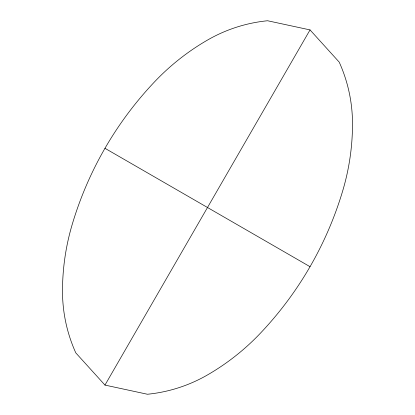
<?xml version="1.0" encoding="UTF-8"?>
<svg xmlns="http://www.w3.org/2000/svg" width="415" height="415" viewBox="0 0 415 415"><rect width="100%" height="100%" fill="white"/><g stroke="black" fill="none" stroke-linecap="round" stroke-linejoin="round"><path stroke-width="0.62" d="M104.969 385.089L310.031 29.911L267.561 20.75A149.623 149.623 0 0 0 207.5 40.068A234.33 234.33 0 0 0 154.546 81.848A354.011 354.011 0 0 0 72.205 224.463A234.33 234.33 0 0 0 62.499 291.216A149.623 149.623 0 0 0 75.8 352.89L104.969 385.089L147.439 394.25A149.623 149.623 0 0 0 207.5 374.932A234.33 234.33 0 0 0 260.454 333.152A354.011 354.011 0 0 0 342.795 190.537A234.33 234.33 0 0 0 352.501 123.784A149.623 149.623 0 0 0 339.2 62.11L310.031 29.911M104.969 148.305L310.031 266.695"/></g></svg>
